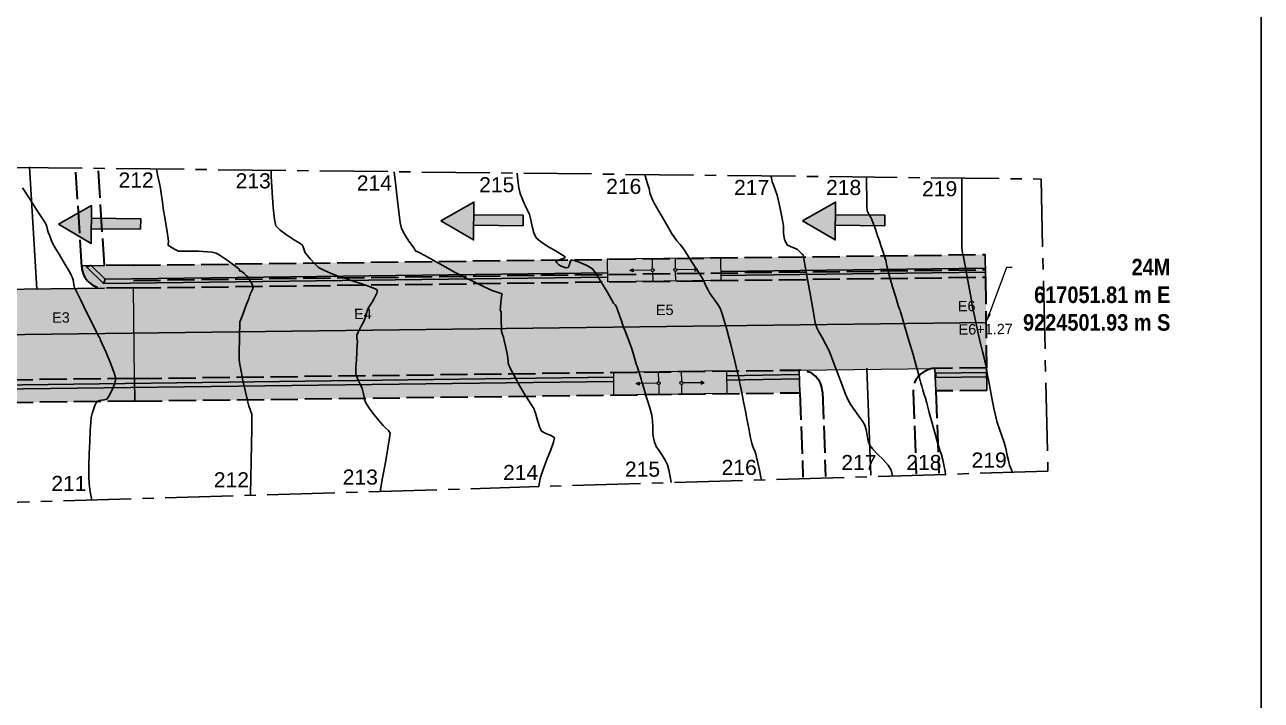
# Model space of a CAD drawing. Header units: feet. Extents: x 203667 to 205527, y 9204857 to 9205156.
# Drawn here: x 204605.8 to 204687.7, y 9204973.7 to 9205018.5 of the extents above; entities that cross this region are included whole.
import ezdxf
from ezdxf import colors
from ezdxf.entities.mleader import LeaderData, LeaderLine
from ezdxf.math import Vec2, Vec3

# ---------------------------------------------------------------- set-up
doc = ezdxf.new("R2010")
doc.units = ezdxf.units.FT
doc.header["$LTSCALE"] = 0.3
doc.header["$MEASUREMENT"] = 0
for name, pattern in [('ACAD_ISO02W100', [15, 12, -3]), ('CENTER2', [1.125, 0.75, -0.125, 0.125, -0.125]), ('CONTINUO', [0])]:
    doc.linetypes.add(name, pattern=pattern)
for name, color, linetype in [('_EIXO PROJETADO', 2, 'Continuous'), ('C-ROAD-CNTR-N', 92, 'Continuous'), ('C1-HM-CURVA_INTERMEDIARIA', 3, 'Continuous'), ('C1-HM-CURVA_MESTRA', 5, 'Continuous'), ('Calçada Projetada', 20, 'Continuous'), ('Estacas', 7, 'CONTINUO'), ('F-HZ-ESTACA', 98, 'Continuous'), ('Pavimento projetado', 51, 'Continuous'), ('SINALIZACAO', 1, 'Continuous'), ('TEXTOS', 7, 'Continuous')]:
    doc.layers.add(name, color=color, linetype=linetype)
for name, color, linetype, lineweight in [('Alvenaria de 1 Vez', 6, 'ACAD_ISO02W100', 35), ('Cotas Acessibilidade', 5, 'Continuous', 25), ('Cotas Calçadas', 7, 'Continuous', 25), ('MEIO FIO PROJETADO', 7, 'ACAD_ISO02W100', 35), ('PENA015', 1, 'Continuous', 15)]:
    doc.layers.add(name, color=color, linetype=linetype, lineweight=lineweight)
doc.styles.add('Arial', font='arial.ttf')
doc.styles.add('COTAS', font='ariblk.ttf', dxfattribs={"width": 0.75})

# ---------------------------------------------------------------- blocks, each defined once
blk = doc.blocks.new('r150')
at = {"linetype": 'Continuous'}
h = blk.add_hatch(color=4, dxfattribs=at)
h.dxf.hatch_style = 1
edge = h.paths.add_edge_path()
edge.add_arc((0, 0.907), 0.1, 180, 270, ccw=False)
edge.add_line((-0.1, 0.907), (-1.3, 0.907))
edge.add_line((-1.3, 0.907), (-1.3, 0.807))
edge.add_line((-1.3, 0.807), (-1.5, 0.907))
edge.add_line((-1.5, 0.907), (-1.3, 1.007))
edge.add_line((-1.3, 1.007), (-1.3, 0.907))
edge.add_line((-1.3, 0.907), (-0.1, 0.907))
edge.add_arc((0, 0.907), 0.1, 90, 180, ccw=False)
edge.add_line((0, 1.007), (0, 1.65))
edge.add_line((0, 1.65), (-3, 1.65))
edge.add_line((-3, 1.65), (-3, 0.15))
edge.add_line((-3, 0.15), (0, 0.15))
edge.add_line((0, 0.15), (0, 0.807))
edge = h.paths.add_edge_path()
edge.add_arc((1.5, 0.907), 0.1, 180, 270, ccw=False)
edge.add_arc((1.5, 0.907), 0.1, 90, 180, ccw=False)
edge.add_line((1.5, 1.007), (1.5, 1.65))
edge.add_line((1.5, 1.65), (0, 1.65))
edge.add_line((0, 1.65), (0, 1.007))
edge.add_arc((0, 0.907), 0.1, 0, 90, ccw=False)
edge.add_arc((0, 0.907), 0.1, -90, 0, ccw=False)
edge.add_line((0, 0.807), (0, 0.15))
edge.add_line((0, 0.15), (1.5, 0.15))
edge.add_line((1.5, 0.15), (1.5, 0.807))
edge = h.paths.add_edge_path()
edge.add_line((4.5, 1.65), (1.5, 1.65))
edge.add_line((1.5, 1.65), (1.5, 1.007))
edge.add_arc((1.5, 0.907), 0.1, 0, 90, ccw=False)
edge.add_line((1.6, 0.907), (2.8, 0.907))
edge.add_line((2.8, 0.907), (2.8, 1.007))
edge.add_line((2.8, 1.007), (3, 0.907))
edge.add_line((3, 0.907), (2.8, 0.807))
edge.add_line((2.8, 0.807), (2.8, 0.907))
edge.add_line((2.8, 0.907), (1.6, 0.907))
edge.add_arc((1.5, 0.907), 0.1, -90, 0, ccw=False)
edge.add_line((1.5, 0.807), (1.5, 0.15))
edge.add_line((1.5, 0.15), (4.5, 0.15))
edge.add_line((4.5, 0.15), (4.5, 1.65))
at = {"layer": 'PENA015', "color": 7}
for points in [[(-3, 0.15), (-3, 1.65)], [(-3, 1.65), (4.5, 1.65)], [(0, 1.007), (0, 1.65)], [(1.5, 1.007), (1.5, 1.65)], [(4.5, 0.15), (4.5, 1.65)], [(-1.3, 1.007), (-1.5, 0.907), (-1.3, 0.807)], [(-1.5, 0.907), (-0.1, 0.907)], [(-1.3, 0.807), (-1.3, 1.007)], [(1.6, 0.907), (3, 0.907)], [(2.8, 0.807), (2.8, 1.007)], [(2.8, 1.007), (3, 0.907), (2.8, 0.807)], [(-3, 0.15), (4.5, 0.15)], [(0, 0.15), (0, 0.807)], [(1.5, 0.807), (1.5, 0.15)]]:
    blk.add_lwpolyline(points, dxfattribs=at)
for centre in [(0, 0.907), (1.5, 0.907)]:
    blk.add_circle(centre, 0.1, dxfattribs=at)
blk = doc.blocks.new('A$C0B4D12F7')
at = {"layer": 'SINALIZACAO'}
h = blk.add_hatch(color=4, dxfattribs=at)
h.dxf.hatch_style = 1
h.paths.add_polyline_path([(3.391, 0), (5.645, 1.302), (3.391, 2.603)])
h = blk.add_hatch(color=4, dxfattribs=at)
h.dxf.hatch_style = 1
h.paths.add_polyline_path([(3.391, 1.591), (0, 1.591), (0, 0.867), (3.391, 0.867)])
at = {"layer": 'SINALIZACAO', "color": 4}
for p, q in [((3.391, 1.591), (0, 1.591)), ((0, 0.867), (0, 1.591)), ((3.391, 0.867), (0, 0.867))]:
    blk.add_line(p, q, dxfattribs=at)
blk.add_lwpolyline([(5.645, 1.302), (3.391, 2.603), (3.391, 0)], close=True, dxfattribs=at)

msp = doc.modelspace()

# ---------------------------------------------------------------- hatches: boundary and pattern name
at = {"layer": 'Calçada Projetada'}
h = msp.add_hatch(color=256, dxfattribs=at)
h.dxf.hatch_style = 1
h.paths.add_polyline_path([(204612.957, 9205002.563), (204609.544, 9205002.52, 0.414214), (204611.062, 9205001.039), (204612.976, 9205001.063), (204669.41, 9205001.776), (204669.391, 9205003.276)])
h = msp.add_hatch(color=256, dxfattribs=at)
h.dxf.hatch_style = 1
h.paths.add_polyline_path([(204600.037, 9204994.9), (204589.772, 9204994.77), (204588.94, 9204994.797), (204588.925, 9204994.343), (204588.891, 9204993.298), (204589.757, 9204993.27), (204600.056, 9204993.4), (204613.07, 9204993.564), (204613.051, 9204995.064)])
h.paths.add_polyline_path([(204613.051, 9204995.064), (204613.07, 9204993.564), (204657.114, 9204994.12), (204657.058, 9204995.619)])
h = msp.add_hatch(color=256, dxfattribs=at)
h.dxf.hatch_style = 1
h.paths.add_polyline_path([(204666.06, 9204995.733), (204666.116, 9204994.234), (204669.504, 9204994.276), (204669.485, 9204995.776)])
at = {"layer": 'Pavimento projetado', "lineweight": 20}
h = msp.add_hatch(color=256, dxfattribs=at)
h.dxf.hatch_style = 1
h.paths.add_polyline_path([(204657.095, 9204995.62), (204666.097, 9204995.733), (204669.485, 9204995.776), (204669.448, 9204998.776), (204662.462, 9204998.688), (204613.013, 9204998.064), (204613.051, 9204995.064)])
h.paths.add_polyline_path([(204662.462, 9204998.688), (204669.448, 9204998.776), (204669.41, 9205001.776), (204612.976, 9205001.063), (204613.013, 9204998.064)])
h = msp.add_hatch(color=256, dxfattribs=at)
h.dxf.hatch_style = 1
h.paths.add_polyline_path([(204599.999, 9204997.899), (204599.961, 9205000.899), (204589.831, 9205000.771), (204589.801, 9204997.771)])
h.paths.add_polyline_path([(204600.037, 9204994.9), (204599.999, 9204997.899), (204589.801, 9204997.771), (204589.772, 9204994.77)])
h.paths.add_polyline_path([(204613.051, 9204995.064), (204613.013, 9204998.064), (204599.999, 9204997.899), (204600.037, 9204994.9)])
h.paths.add_polyline_path([(204613.013, 9204998.064), (204612.976, 9205001.063), (204611.062, 9205001.039), (204602.058, 9205000.926), (204599.961, 9205000.899), (204599.999, 9204997.899)])

# ---------------------------------------------------------------- linework, layer by layer
at = {"layer": '_EIXO PROJETADO', "linetype": 'CENTER2', "ltscale": 20, "elevation": 0.057}
msp.add_lwpolyline([(204673.092, 9205008.273), (204673.549, 9204988.914), (204591.084, 9204986.428), (204539.479, 9204987.647), (204540.035, 9205011.152), (204591.574, 9205009.205)], close=True, dxfattribs=at)
at = {"layer": 'Alvenaria de 1 Vez', "ltscale": 0.5, "elevation": 0.057}
for points in [[(204612.957, 9205002.563), (204611.044, 9205002.539), (204610.647, 9205009.041)], [(204612.957, 9205002.563), (204669.391, 9205003.276)], [(204612.957, 9205002.563), (204611.044, 9205002.539)], [(204613.07, 9204993.564), (204600.056, 9204993.4), (204589.757, 9204993.27), (204561.948, 9204994.17)], [(204613.07, 9204993.564), (204657.114, 9204994.12), (204657.322, 9204988.519)], [(204669.504, 9204994.276), (204666.116, 9204994.234), (204666.318, 9204988.798)]]:
    msp.add_lwpolyline(points, dxfattribs=at)
at = {"layer": 'C-ROAD-CNTR-N', "color": 98, "linetype": 'Continuous', "lineweight": -3, "elevation": 0.057, "flags": 128}
for points in [[(204606.074, 9205009.09), (204606.56, 9205000.982)], [(204669.448, 9204998.776), (204662.462, 9204998.688), (204589.801, 9204997.771), (204562.075, 9204998.668), (204548.195, 9204998.671)], [(204661.556, 9204995.75), (204661.82, 9204988.659)]]:
    msp.add_lwpolyline(points, dxfattribs=at)
at = {"layer": 'C1-HM-CURVA_INTERMEDIARIA', "linetype": 'Continuous', "lineweight": -3, "flags": 128}
for points, elevation in [([(204614.488, 9205008.943), (204614.572, 9205008.554), (204614.693, 9205007.988), (204614.762, 9205007.649), (204614.813, 9205007.315), (204614.867, 9205006.925), (204614.919, 9205006.536), (204614.965, 9205006.201), (204615.022, 9205005.844), (204615.106, 9205005.325), (204615.194, 9205004.779), (204615.265, 9205004.339), (204615.294, 9205004.142), (204615.277, 9205004.008), (204615.275, 9205003.885), (204615.418, 9205003.781), (204615.698, 9205003.62), (204615.957, 9205003.508), (204616.204, 9205003.487), (204616.58, 9205003.489), (204616.978, 9205003.496), (204617.289, 9205003.493), (204617.56, 9205003.478), (204617.877, 9205003.458), (204618.189, 9205003.421), (204618.445, 9205003.358), (204618.711, 9205003.208), (204619.103, 9205002.943), (204619.514, 9205002.647), (204619.84, 9205002.405), (204619.975, 9205002.301), (204619.999, 9205002.239), (204620.023, 9205002.179), (204620.087, 9205002.162), (204620.154, 9205002.146), (204620.315, 9205002.007), (204620.468, 9205001.872), (204620.517, 9205001.823), (204620.619, 9205001.665), (204620.806, 9205001.354), (204620.91, 9205001.123), (204620.867, 9205000.966), (204620.778, 9205000.788), (204620.724, 9205000.689), (204620.695, 9205000.6), (204620.667, 9205000.512), (204620.604, 9205000.342), (204620.47, 9204999.982), (204620.328, 9204999.602), (204620.24, 9204999.37), (204620.165, 9204999.182), (204620.079, 9204998.971), (204620.036, 9204998.865), (204620.024, 9204998.807), (204620.013, 9204998.748), (204620.009, 9204998.548), (204620.001, 9204998.076), (204619.991, 9204997.504), (204619.982, 9204997.005), (204619.977, 9204996.751), (204619.971, 9204996.605), (204619.964, 9204996.438), (204619.966, 9204996.292), (204620.017, 9204995.991), (204620.121, 9204995.446), (204620.224, 9204994.917), (204620.274, 9204994.665), (204620.297, 9204994.56), (204620.321, 9204994.455), (204620.362, 9204994.27), (204620.449, 9204993.887), (204620.542, 9204993.483), (204620.604, 9204993.236), (204620.671, 9204993.065), (204620.755, 9204992.872), (204620.81, 9204992.7), (204620.814, 9204992.398), (204620.805, 9204991.689), (204620.789, 9204990.706), (204620.768, 9204989.58), (204620.746, 9204988.445), (204620.726, 9204987.432), (204620.724, 9204987.322)], 212.057), ([(204622.085, 9205008.857), (204622.102, 9205008.461), (204622.156, 9205007.387), (204622.225, 9205006.384), (204622.31, 9205005.598), (204622.409, 9205005.175), (204622.679, 9205004.882), (204623.106, 9205004.57), (204623.572, 9205004.28), (204623.958, 9205004.051), (204624.146, 9205003.924), (204624.214, 9205003.778), (204624.27, 9205003.594), (204624.332, 9205003.439), (204624.461, 9205003.26), (204624.698, 9205002.962), (204624.976, 9205002.648), (204625.226, 9205002.417), (204625.574, 9205002.232), (204626.067, 9205002.023), (204626.523, 9205001.848), (204626.76, 9205001.762), (204626.941, 9205001.715), (204627.094, 9205001.678), (204627.211, 9205001.631), (204627.327, 9205001.581), (204627.526, 9205001.517), (204627.961, 9205001.377), (204628.475, 9205001.203), (204628.838, 9205001.07), (204629.029, 9205000.989), (204629.099, 9205000.948), (204629.113, 9205000.933), (204629.12, 9205000.908), (204629.118, 9205000.843), (204629.083, 9205000.717), (204629.002, 9205000.528), (204628.904, 9205000.327), (204628.774, 9205000.112), (204628.597, 9204999.846), (204628.475, 9204999.639), (204628.422, 9204999.461), (204628.377, 9204999.252), (204628.329, 9204999.071), (204628.221, 9204998.845), (204628.035, 9204998.482), (204627.855, 9204998.127), (204627.767, 9204997.925), (204627.776, 9204997.723), (204627.802, 9204997.518), (204627.792, 9204997.286), (204627.766, 9204996.824), (204627.735, 9204996.286), (204627.709, 9204995.829), (204627.699, 9204995.606), (204627.712, 9204995.418), (204627.729, 9204995.27), (204627.763, 9204995.165), (204627.801, 9204995.061), (204627.877, 9204994.913), (204628.014, 9204994.641), (204628.122, 9204994.393), (204628.187, 9204994.143), (204628.244, 9204993.856), (204628.285, 9204993.669), (204628.352, 9204993.497), (204628.432, 9204993.332), (204628.523, 9204993.195), (204628.66, 9204993.005), (204628.784, 9204992.839), (204628.923, 9204992.663), (204629.142, 9204992.391), (204629.365, 9204992.118), (204629.515, 9204991.938), (204629.676, 9204991.785), (204629.86, 9204991.612), (204629.973, 9204991.446), (204629.941, 9204991.137), (204629.826, 9204990.44), (204629.66, 9204989.506), (204629.473, 9204988.483), (204629.308, 9204987.58)], 213.057), ([(204630.24, 9205008.763), (204630.32, 9205008.029), (204630.432, 9205007.039), (204630.547, 9205006.111), (204630.649, 9205005.385), (204630.727, 9205004.997), (204630.925, 9205004.613), (204631.221, 9205004.158), (204631.49, 9205003.777), (204631.611, 9205003.613), (204631.642, 9205003.556), (204631.675, 9205003.501), (204631.744, 9205003.479), (204631.818, 9205003.457), (204631.994, 9205003.359), (204632.433, 9205003.114), (204633.026, 9205002.784), (204633.664, 9205002.43), (204634.239, 9205002.115), (204634.641, 9205001.9), (204635.062, 9205001.69), (204635.587, 9205001.435), (204636.115, 9205001.184), (204636.544, 9205000.984), (204636.774, 9205000.88), (204637.006, 9205000.8), (204637.268, 9205000.718), (204637.393, 9205000.679), (204637.369, 9205000.629), (204637.351, 9205000.471), (204637.312, 9205000.126), (204637.275, 9204999.778), (204637.259, 9204999.612), (204637.289, 9204999.545), (204637.32, 9204999.478), (204637.324, 9204999.28), (204637.331, 9204998.853), (204637.34, 9204998.41), (204637.353, 9204998.165), (204637.412, 9204997.983), (204637.478, 9204997.802), (204637.531, 9204997.589), (204637.62, 9204997.205), (204637.707, 9204996.816), (204637.755, 9204996.585), (204637.772, 9204996.414), (204637.785, 9204996.219), (204637.797, 9204996.091), (204637.84, 9204995.952), (204637.892, 9204995.816), (204637.995, 9204995.611), (204638.184, 9204995.251), (204638.356, 9204994.932), (204638.478, 9204994.716), (204638.633, 9204994.45), (204638.791, 9204994.182), (204638.923, 9204993.962), (204639.055, 9204993.757), (204639.214, 9204993.52), (204639.367, 9204993.282), (204639.486, 9204993.07), (204639.597, 9204992.756), (204639.735, 9204992.298), (204639.879, 9204991.854), (204640.009, 9204991.58), (204640.282, 9204991.422), (204640.64, 9204991.284), (204640.856, 9204991.126), (204640.806, 9204990.853), (204640.617, 9204990.334), (204640.363, 9204989.689), (204640.115, 9204989.042), (204639.944, 9204988.515), (204639.851, 9204988.058), (204639.825, 9204987.897)], 214.057), ([(204654.573, 9204988.342), (204654.535, 9204988.52), (204654.433, 9204988.991), (204654.329, 9204989.464), (204654.241, 9204989.848), (204654.19, 9204990.057), (204654.126, 9204990.24), (204654.046, 9204990.445), (204653.984, 9204990.616), (204653.938, 9204990.775), (204653.891, 9204990.959), (204653.852, 9204991.121), (204653.803, 9204991.374), (204653.733, 9204991.752), (204653.671, 9204992.086), (204653.613, 9204992.384), (204653.513, 9204992.898), (204653.39, 9204993.518), (204653.267, 9204994.133), (204653.163, 9204994.633), (204653.062, 9204995.098), (204652.941, 9204995.646), (204652.811, 9204996.22), (204652.682, 9204996.766), (204652.567, 9204997.227), (204652.437, 9204997.713), (204652.273, 9204998.305), (204652.101, 9204998.901), (204651.946, 9204999.404), (204651.833, 9204999.711), (204651.684, 9204999.961), (204651.482, 9205000.242), (204651.28, 9205000.513), (204651.131, 9205000.734), (204651.017, 9205000.949), (204650.895, 9205001.205), (204650.773, 9205001.462), (204650.662, 9205001.679), (204650.486, 9205001.967), (204650.182, 9205002.448), (204649.835, 9205002.989), (204649.531, 9205003.458), (204649.356, 9205003.719), (204649.181, 9205003.938), (204648.974, 9205004.182), (204648.802, 9205004.403), (204648.62, 9205004.7), (204648.297, 9205005.248), (204647.933, 9205005.875), (204647.625, 9205006.41), (204647.471, 9205006.683), (204647.382, 9205006.861), (204647.286, 9205007.065), (204647.221, 9205007.221), (204647.186, 9205007.353), (204647.154, 9205007.507), (204647.127, 9205007.642), (204647.052, 9205007.887), (204646.885, 9205008.432), (204646.846, 9205008.573)], 216.057), ([(204663.245, 9204988.603), (204663.17, 9204988.993), (204662.958, 9204989.324), (204662.629, 9204989.69), (204662.263, 9204990.053), (204661.944, 9204990.375), (204661.752, 9204990.62), (204661.65, 9204990.921), (204661.577, 9204991.295), (204661.508, 9204991.671), (204661.416, 9204991.98), (204661.267, 9204992.236), (204661.032, 9204992.572), (204660.76, 9204992.945), (204660.501, 9204993.313), (204660.307, 9204993.632), (204660.141, 9204994.012), (204659.908, 9204994.613), (204659.645, 9204995.319), (204659.388, 9204996.02), (204659.171, 9204996.601), (204659.031, 9204996.949), (204658.841, 9204997.322), (204658.595, 9204997.769), (204658.374, 9204998.162), (204658.262, 9204998.37), (204658.193, 9204998.558), (204658.136, 9204998.75), (204658.084, 9204999.03), (204657.966, 9204999.683), (204657.809, 9205000.556), (204657.639, 9205001.5), (204657.484, 9205002.363), (204657.37, 9205002.995), (204657.323, 9205003.245), (204657.266, 9205003.306), (204657.204, 9205003.365), (204657.094, 9205003.485), (204656.933, 9205003.635), (204656.753, 9205003.705), (204656.485, 9205003.797), (204656.286, 9205003.905), (204656.183, 9205004.075), (204656.101, 9205004.303), (204656.05, 9205004.509), (204656.036, 9205004.715), (204656.041, 9205004.954), (204656.036, 9205005.164), (204655.992, 9205005.419), (204655.9, 9205005.887), (204655.789, 9205006.43), (204655.686, 9205006.914), (204655.617, 9205007.202), (204655.503, 9205007.525), (204655.361, 9205007.884), (204655.283, 9205008.084), (204655.257, 9205008.216), (204655.233, 9205008.349), (204655.2, 9205008.478)], 217.057), ([(204666.77, 9204988.71), (204666.731, 9204988.919), (204666.652, 9204989.339), (204666.578, 9204989.68), (204666.489, 9204990), (204666.375, 9204990.369), (204666.258, 9204990.737), (204666.162, 9204991.055), (204666.052, 9204991.456), (204665.878, 9204992.101), (204665.687, 9204992.814), (204665.524, 9204993.422), (204665.435, 9204993.749), (204665.359, 9204994.005), (204665.27, 9204994.296), (204665.194, 9204994.552), (204665.139, 9204994.758), (204665.07, 9204995.021), (204664.999, 9204995.291), (204664.938, 9204995.521), (204664.829, 9204995.901), (204664.612, 9204996.652), (204664.343, 9204997.58), (204664.079, 9204998.488), (204663.876, 9204999.183), (204663.792, 9204999.468), (204663.75, 9204999.56), (204663.707, 9204999.651), (204663.633, 9204999.895), (204663.464, 9205000.456), (204663.26, 9205001.139), (204663.08, 9205001.746), (204662.984, 9205002.079), (204662.925, 9205002.342), (204662.862, 9205002.643), (204662.801, 9205002.905), (204662.726, 9205003.148), (204662.611, 9205003.497), (204662.486, 9205003.868), (204662.38, 9205004.179), (204662.265, 9205004.52), (204662.117, 9205004.953), (204661.977, 9205005.353), (204661.887, 9205005.594), (204661.784, 9205005.778), (204661.66, 9205005.984), (204661.576, 9205006.171), (204661.558, 9205006.469), (204661.547, 9205007.093), (204661.54, 9205007.884), (204661.536, 9205008.405)], 218.057), ([(204671.21, 9204988.843), (204671.14, 9204989.008), (204671.012, 9204989.329), (204670.931, 9204989.619), (204670.853, 9204989.962), (204670.777, 9204990.306), (204670.705, 9204990.6), (204670.618, 9204990.878), (204670.486, 9204991.269), (204670.336, 9204991.713), (204670.195, 9204992.148), (204670.089, 9204992.514), (204669.987, 9204992.981), (204669.855, 9204993.652), (204669.721, 9204994.367), (204669.612, 9204994.965), (204669.553, 9204995.287), (204669.504, 9204995.545), (204669.448, 9204995.839), (204669.397, 9204996.096), (204669.337, 9204996.352), (204669.22, 9204996.842), (204669.069, 9204997.474), (204668.909, 9204998.154), (204668.762, 9204998.791), (204668.652, 9204999.292), (204668.559, 9204999.769), (204668.452, 9205000.351), (204668.342, 9205000.967), (204668.241, 9205001.547), (204668.159, 9205002.022), (204668.106, 9205002.319), (204668.044, 9205002.641), (204667.968, 9205003.015), (204667.899, 9205003.39), (204667.855, 9205003.713), (204667.845, 9205004.116), (204667.842, 9205004.9), (204667.843, 9205005.909), (204667.847, 9205006.986), (204667.853, 9205007.976), (204667.855, 9205008.333)], 219.057), ([(204605.628, 9205007.689), (204606.121, 9205006.928), (204606.619, 9205006.156), (204607.01, 9205005.544), (204607.184, 9205005.261), (204607.234, 9205005.105), (204607.277, 9205004.921), (204607.32, 9205004.761), (204607.401, 9205004.548), (204607.523, 9205004.25), (204607.64, 9205003.992), (204607.792, 9205003.725), (204608.069, 9205003.258), (204608.384, 9205002.73), (204608.652, 9205002.282), (204608.784, 9205002.054), (204608.854, 9205001.909), (204608.927, 9205001.74), (204608.979, 9205001.596), (204609.002, 9205001.453), (204609.017, 9205001.287), (204609.042, 9205001.145), (204609.175, 9205000.862), (204609.478, 9205000.243), (204609.866, 9204999.46), (204610.251, 9204998.686), (204610.546, 9204998.094), (204610.665, 9204997.857), (204610.719, 9204997.776), (204610.755, 9204997.693), (204610.797, 9204997.592), (204610.907, 9204997.349), (204611.158, 9204996.782), (204611.455, 9204996.08), (204611.702, 9204995.434), (204611.801, 9204995.032), (204611.72, 9204994.687), (204611.541, 9204994.27), (204611.341, 9204993.901), (204611.197, 9204993.701), (204611.006, 9204993.638), (204610.754, 9204993.607), (204610.566, 9204993.543), (204610.465, 9204993.373), (204610.348, 9204993.078), (204610.242, 9204992.746), (204610.172, 9204992.468), (204610.143, 9204992.178), (204610.109, 9204991.623), (204610.075, 9204990.895), (204610.045, 9204990.085), (204610.026, 9204989.286), (204610.021, 9204988.59), (204610.037, 9204988.089), (204610.105, 9204987.555), (204610.203, 9204987.004)], 211.057)]:
    msp.add_lwpolyline(points, dxfattribs=dict(at, elevation=elevation))
at = {"layer": 'C1-HM-CURVA_MESTRA', "linetype": 'Continuous', "lineweight": -3, "elevation": 215.057, "flags": 128}
msp.add_lwpolyline([(204638.382, 9205008.67), (204638.439, 9205008.175), (204638.508, 9205007.69), (204638.587, 9205007.315), (204638.71, 9205006.988), (204638.883, 9205006.617), (204639.061, 9205006.247), (204639.199, 9205005.923), (204639.293, 9205005.568), (204639.382, 9205005.132), (204639.49, 9205004.706), (204639.639, 9205004.382), (204639.932, 9205004.133), (204640.426, 9205003.817), (204640.967, 9205003.496), (204641.33, 9205003.28), (204641.512, 9205003.163), (204641.571, 9205003.114), (204641.578, 9205003.1), (204641.569, 9205003.081), (204641.511, 9205003.043), (204641.359, 9205002.983), (204641.121, 9205002.904), (204640.957, 9205002.822), (204641.016, 9205002.724), (204641.157, 9205002.601), (204641.293, 9205002.511), (204641.441, 9205002.45), (204641.621, 9205002.403), (204641.756, 9205002.408), (204641.828, 9205002.55), (204641.889, 9205002.774), (204641.967, 9205002.912), (204642.185, 9205002.871), (204642.595, 9205002.723), (204643.042, 9205002.521), (204643.372, 9205002.316), (204643.626, 9205001.99), (204643.978, 9205001.429), (204644.342, 9205000.804), (204644.635, 9205000.289), (204644.769, 9205000.053), (204644.874, 9204999.934), (204644.973, 9204999.813), (204645.044, 9204999.62), (204645.171, 9204999.242), (204645.311, 9204998.823), (204645.419, 9204998.508), (204645.514, 9204998.262), (204645.63, 9204997.978), (204645.744, 9204997.693), (204645.837, 9204997.446), (204645.952, 9204997.096), (204646.109, 9204996.589), (204646.26, 9204996.096), (204646.355, 9204995.791), (204646.439, 9204995.529), (204646.536, 9204995.232), (204646.605, 9204995.014), (204646.652, 9204994.844), (204646.702, 9204994.649), (204646.748, 9204994.479), (204646.816, 9204994.268), (204646.944, 9204993.874), (204647.094, 9204993.401), (204647.228, 9204992.952), (204647.307, 9204992.631), (204647.345, 9204992.271), (204647.366, 9204991.831), (204647.379, 9204991.435), (204647.391, 9204991.21), (204647.432, 9204991.034), (204647.487, 9204990.838), (204647.522, 9204990.725), (204647.565, 9204990.622), (204647.612, 9204990.521), (204647.718, 9204990.369), (204647.942, 9204990.044), (204648.186, 9204989.661), (204648.352, 9204989.337), (204648.432, 9204989.01), (204648.537, 9204988.443), (204648.582, 9204988.161)], dxfattribs=at)
at = {"layer": 'Calçada Projetada'}
for p, q in [((204669.41, 9205001.776, 0.057), (204669.391, 9205003.276, 0.057)), ((204609.542, 9205002.52, 0.057), (204611.044, 9205002.539, 0.057)), ((204657.114, 9204994.12, 0.057), (204657.058, 9204995.619, 0.057)), ((204666.116, 9204994.234, 0.057), (204666.06, 9204995.733, 0.057)), ((204669.485, 9204995.776, 0.057), (204669.504, 9204994.276, 0.057)), ((204613.051, 9204995.064, 0.057), (204613.07, 9204993.564, 0.057))]:
    msp.add_line(p, q, dxfattribs=at)
at = {"layer": 'Cotas Acessibilidade', "color": 5}
for p, q in [((204609.867, 9205002.524, 0.057), (204609.873, 9205002.447, 0.057)), ((204609.873, 9205002.447, 0.057), (204610.009, 9205002.511, 0.057)), ((204609.873, 9205002.447, 0.057), (204610.986, 9205001.363, 0.057)), ((204610.144, 9205002.574, 0.057), (204610.009, 9205002.511, 0.057)), ((204610.146, 9205002.545, 0.057), (204610.144, 9205002.574, 0.057)), ((204610.144, 9205002.574, 0.057), (204611.098, 9205001.645, 0.057)), ((204611.098, 9205001.645, 0.057), (204644.364, 9205002.065, 0.057)), ((204651.864, 9205002.159, 0.057), (204669.402, 9205002.381, 0.057)), ((204651.867, 9205001.879, 0.057), (204669.406, 9205002.101, 0.057)), ((204610.986, 9205001.363, 0.057), (204644.368, 9205001.785, 0.057)), ((204610.986, 9205001.363, 0.057), (204611.042, 9205001.504, 0.057)), ((204611.098, 9205001.645, 0.057), (204611.042, 9205001.504, 0.057)), ((204644.763, 9204995.139, 0.057), (204599.735, 9204994.571, 0.057)), ((204644.767, 9204994.859, 0.057), (204599.739, 9204994.291, 0.057)), ((204657.069, 9204995.325, 0.057), (204652.261, 9204995.234, 0.057)), ((204652.263, 9204995.234, 0.057), (204657.069, 9204995.325, 0.057)), ((204657.079, 9204995.045, 0.057), (204652.267, 9204994.954, 0.057)), ((204652.268, 9204994.954, 0.057), (204657.074, 9204995.045, 0.057)), ((204666.116, 9204995.41, 0.057), (204666.072, 9204995.409, 0.057)), ((204666.122, 9204995.13, 0.057), (204666.082, 9204995.129, 0.057)), ((204669.49, 9204995.451, 0.057), (204666.116, 9204995.41, 0.057)), ((204666.116, 9204995.41, 0.057), (204666.119, 9204995.27, 0.057)), ((204666.122, 9204995.13, 0.057), (204666.119, 9204995.27, 0.057)), ((204669.493, 9204995.171, 0.057), (204666.122, 9204995.13, 0.057))]:
    msp.add_line(p, q, dxfattribs=at)
at = {"layer": 'Cotas Calçadas'}
msp.add_line((204611.062, 9205001.039, 0.057), (204602.058, 9205000.926, 0.057), dxfattribs=at)
msp.add_lwpolyline([(204513.571, 9205090.138), (204687.679, 9205090.138), (204687.679, 9204857.346), (204513.571, 9204857.346)], close=True, dxfattribs=at)
at = {"layer": 'MEIO FIO PROJETADO', "color": 1, "ltscale": 0.5}
msp.add_line((204669.41, 9205001.776, 0.057), (204669.485, 9204995.776, 0.057), dxfattribs=at)
at = {"layer": 'MEIO FIO PROJETADO', "ltscale": 0.5, "elevation": 0.057}
for points in [[(204612.976, 9205001.063), (204611.062, 9205001.039, -0.400122), (204609.546, 9205002.448), (204609.143, 9205009.057)], [(204613.051, 9204995.064), (204657.095, 9204995.62, -0.407044), (204658.613, 9204994.176), (204658.821, 9204988.566)], [(204669.485, 9204995.776), (204666.097, 9204995.733, 0.42142), (204664.617, 9204994.178), (204664.818, 9204988.752)]]:
    msp.add_lwpolyline(points, format="xyb", dxfattribs=at)
for points in [[(204612.969, 9205001.563), (204669.403, 9205002.276)], [(204612.976, 9205001.063), (204669.41, 9205001.776)], [(204613.051, 9204995.064), (204600.037, 9204994.9), (204589.772, 9204994.77), (204561.978, 9204995.67)]]:
    msp.add_lwpolyline(points, dxfattribs=at)
at = {"layer": 'Pavimento projetado', "lineweight": 20}
for p, q in [((204613.051, 9204995.064, 0.057), (204612.976, 9205001.063, 0.057)), ((204657.095, 9204995.62, 0.057), (204666.097, 9204995.733, 0.057))]:
    msp.add_line(p, q, dxfattribs=at)

# ---------------------------------------------------------------- block references
at = {"layer": 'Estacas', "xscale": 0.9639661851663491, "yscale": 0.9639661851663491, "zscale": 0.9639661851663491, "rotation": 179.3949512521692}
for p in [(204613.464, 9205006.478, 0), (204638.797, 9205006.714, 0), (204662.749, 9205006.714, 0)]:
    msp.add_blockref('A$C0B4D12F7', p, dxfattribs=at)
at = {"layer": 'SINALIZACAO', "extrusion": (-7.64363e-11, 6.05562e-09, 1), "rotation": 180.7231702322931}
for p in [(204648.851, 9205003.166, 0.056), (204649.257, 9204995.671, 0.056)]:
    msp.add_blockref('r150', p, dxfattribs=at)

# ---------------------------------------------------------------- texts
at = {"layer": 'C1-HM-CURVA_INTERMEDIARIA', "linetype": 'Continuous', "lineweight": -3, "style": 'Arial'}
for s, p in [('212', (204611.982, 9205007.713)), ('213', (204619.738, 9205007.658)), ('214', (204627.764, 9205007.514)), ('216', (204644.283, 9205007.292)), ('217', (204652.756, 9205007.219)), ('218', (204658.847, 9205007.217)), ('219', (204665.209, 9205007.135)), ('217', (204659.861, 9204988.993)), ('218', (204664.166, 9204988.993)), ('219', (204668.487, 9204989.158)), ('213', (204626.833, 9204988.03)), ('214', (204637.453, 9204988.336)), ('216', (204651.93, 9204988.673)), ('211', (204607.531, 9204987.606)), ('212', (204618.294, 9204987.848))]:
    msp.add_text(s, height=1, dxfattribs=at).set_placement(p)
at = {"layer": 'C1-HM-CURVA_MESTRA', "linetype": 'Continuous', "lineweight": -3, "style": 'Arial'}
for p in [(204635.87, 9205007.399), (204645.525, 9204988.556)]:
    msp.add_text('215', height=1, dxfattribs=at).set_placement(p)
at = {"layer": 'F-HZ-ESTACA', "color": 98, "linetype": 'Continuous', "lineweight": -3, "char_height": 0.6858, "attachment_point": 8, "rotation": 0.72317, "style": 'Arial'}
for s, insert in [('{\\fArial|b0|i0|c0|p2;E4}', (204628.171, 9204999.002, 0.057)), ('{\\fArial|b0|i0|c0|p2;E5}', (204648.169, 9204999.255, 0.057)), ('{\\fArial|b0|i0|c0|p2;E6}', (204668.168, 9204999.507, 0.057)), ('{\\fArial|b0|i0|c0|p2;E3}', (204608.172, 9204998.75, 0.057)), ('E6+1.27', (204669.429, 9204997.976, 0.057))]:
    msp.add_mtext(s, dxfattribs=dict(at, insert=insert))

# ---------------------------------------------------------------- leaders
at = {"layer": 'TEXTOS', "color": 1}
ml = msp.add_multileader_mtext('Standard', dxfattribs=at)
ml.set_content('24M \\P617051.81 m E 9224501.93 m S', color=1, style='COTAS')
ml.set_leader_properties(color=256, linetype='ByLayer', lineweight=0)
ml.build(insert=Vec2(0, 0))
ml.multileader.update_dxf_attribs({"text_right_attachment_type": 6, "dogleg_length": 0.36, "arrow_head_size": 0.6})
ctx = ml.context
ctx.base_point, ctx.char_height, ctx.arrow_head_size, ctx.landing_gap_size, ctx.plane_origin = Vec3(204671.183, 9205002.435, 0.057), 1.1, 0.6, 0.5, Vec3(204686.223, 9205026.095, 0.057)
ctx.right_attachment, ctx.text_align_type = 6, 2
notes = []
notes.append((ctx, [(0, (1, 1, 0), (204670.823, 9205002.435, 0.057), (1, 0), 0.36, [(0, [(204669.468, 9204998.776, 0.057)], 0, [])])]))
ctx.mtext.insert, ctx.mtext.width, ctx.mtext.alignment, ctx.mtext.flow_direction = Vec3(204681.655, 9205002.994, 0.057), 15.74927, 3, 5
for ctx, leaders in notes:
    for number, flags, end, landing, length, lines in leaders:
        leader = LeaderData()
        leader.index, (leader.has_last_leader_line, leader.has_dogleg_vector, leader.attachment_direction) = number, flags
        leader.last_leader_point, leader.dogleg_vector, leader.dogleg_length = Vec3(end), Vec3(landing), length
        for number, points, colour, breaks in lines:
            line = LeaderLine()
            line.index, line.vertices, line.color, line.breaks = number, Vec3.list(points), colors.encode_raw_color(colour), breaks
            leader.lines.append(line)
        ctx.leaders.append(leader)

doc.saveas('drawing.dxf')
